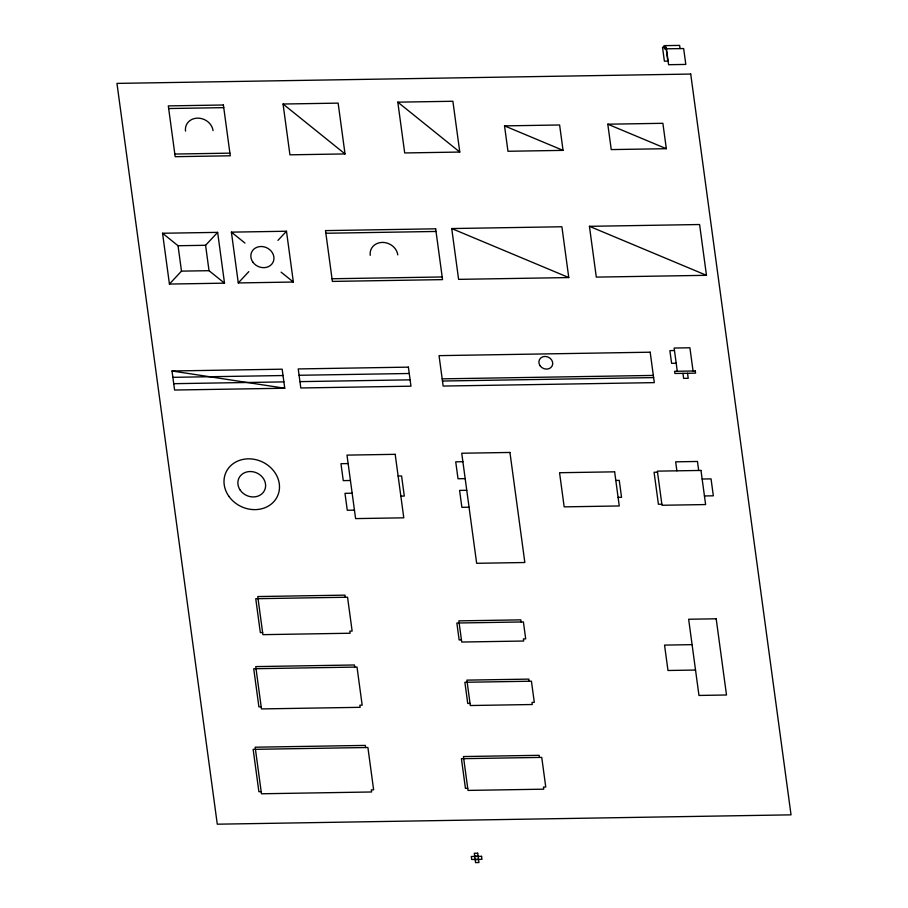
<?xml version="1.0" encoding="UTF-8"?>
<svg xmlns="http://www.w3.org/2000/svg" width="908" height="908" viewBox="0 0 908 908"><rect width="100%" height="100%" fill="white"/><g stroke="black" fill="none" stroke-linecap="round" stroke-linejoin="round"><path stroke-width="1.36" d="M169.433 284.056L181.487 271.129L209.022 270.686L224.514 283.16L217.636 232.369L162.555 233.254L169.433 284.056L224.514 283.16M162.555 233.254L178.047 245.739L205.583 245.285L217.636 232.369M238.282 282.933L293.363 282.036L286.485 231.245L231.404 232.142L238.282 282.933L248.826 271.628M277.95 240.393L286.485 231.245M283.058 104.023L338.139 103.126L345.017 153.929L289.936 154.825L283.058 104.023L345.017 153.929M397.806 102.161L452.888 101.265L459.777 152.056L404.696 152.953L397.806 102.161L459.777 152.056M168.661 108.54L223.743 107.643M504.53 125.883L559.612 124.986L563.051 150.376L507.969 151.273L504.53 125.883L563.051 150.376M607.804 124.203L662.885 123.306L666.324 148.696L611.243 149.593L607.804 124.203L666.324 148.696M174.824 154.042L229.906 153.146M451.73 228.555L561.893 226.762L568.771 277.564L458.608 279.358L451.73 228.555L568.771 277.564M589.428 226.319L699.591 224.526L706.469 275.317L596.306 277.11L589.428 226.319L706.469 275.317M325.859 233.254L436.022 231.461M332.022 278.756L442.185 276.974M674.474 350.545L669.877 350.624L671.602 363.325L676.188 363.245M172.009 370.986L282.172 369.193L284.749 388.238L174.586 390.031L172.009 370.986L284.749 388.238M172.872 377.331L283.024 375.537M299.095 375.276L409.258 373.494M442.185 378.852L653.329 375.424M173.723 383.687L283.886 381.893M299.958 381.632L410.121 379.839M442.48 381.031L653.624 377.603M348.139 463.579L340.965 463.693L343.258 480.627L350.431 480.502M462.887 461.707L455.725 461.82L458.018 478.754L465.18 478.641M398.124 476.019L401.574 475.962L404.298 496.074L400.848 496.131M657.517 472.194L654.078 472.251L658.413 504.269L661.853 504.212M615.794 480.434L619.245 480.377L621.537 497.312L618.087 497.368M702.145 479.027L711.043 478.879L713.336 495.813L704.438 495.961M466.757 490.286L459.584 490.399L461.877 507.334L469.05 507.209M352.156 493.203L344.983 493.328L347.276 510.251L354.449 510.137M262.628 632.547L260.335 632.581L255.75 598.712L347.548 597.226L352.134 631.083L349.841 631.128L350.125 633.239L262.911 634.658L257.758 596.556L344.972 595.137L345.256 597.26M461.434 639.913L459.142 639.947L456.849 623.024L523.405 621.935L525.698 638.869L523.405 638.903L523.689 641.025L461.729 642.035L458.858 620.868L520.829 619.858L521.113 621.969M692.089 644.646L664.543 645.1L667.982 670.49L695.528 670.047M261.186 706.81L258.894 706.844L253.729 668.742L357.014 667.062L362.167 705.164L359.874 705.198L360.158 707.321L261.47 708.921L255.738 666.597L354.426 664.985L354.71 667.108M470.038 703.405L467.745 703.45L464.873 682.283L531.43 681.204L534.301 702.361L531.997 702.406L532.292 704.517L470.321 705.527L466.882 680.126L528.853 679.116L529.137 681.238M261.175 791.651L258.882 791.697L253.15 749.361L367.899 747.5L373.631 789.824L371.338 789.869L371.622 791.98L261.47 793.774L255.159 747.205L365.322 745.411L365.606 747.534M467.734 788.292L465.441 788.337L461.423 758.702L541.747 757.397L545.765 787.032L543.472 787.066L543.756 789.177L468.017 790.414L463.432 756.546L539.17 755.32L539.454 757.431M474.702 856.255L478.085 856.199M475.156 859.615L478.539 859.558M231.404 232.142L244.956 243.06M281.105 272.162L293.363 282.036M680.047 48.578L679.615 45.4L664.02 45.65L664.452 48.828L683.656 48.555L685.812 64.423L668.594 64.706L666.449 48.828M693.054 370.997L689.91 347.775L674.133 348.036L677.277 371.247M687.538 373.267L688.219 378.296L683.633 378.375L682.952 373.347M698.683 470.469L697.469 461.468L675.665 461.832L676.88 470.821M205.583 245.285L209.022 270.686M178.047 245.739L181.487 271.129M370.248 255.341A14.188 12.349 25.1 0 1 382.302 242.413A14.188 12.349 25.1 0 1 397.795 254.887M185.516 131.07A14.188 12.349 25.1 0 1 197.569 118.142A14.188 12.349 25.1 0 1 213.062 130.616M665.95 47.216L662.511 47.273L664.395 61.165L667.834 61.108L665.95 47.216M690.716 74.059L116.962 83.4L217.284 824.192L791.038 814.851L690.716 74.059M223.391 104.999L168.309 105.895L175.187 156.687L230.269 155.79L223.391 104.999M435.67 228.816L325.507 230.609L332.385 281.412L442.548 279.619L435.67 228.816M650.185 352.202L439.041 355.641L443.161 386.059L654.305 382.631L650.185 352.202M408.396 367.138L298.233 368.932L300.809 387.977L410.972 386.184L408.396 367.138M695.278 370.963L674.621 371.293L674.916 373.472L695.573 373.143L695.278 370.963M395.184 454.329L346.992 455.112L355.596 518.604L403.788 517.821L395.184 454.329M509.944 452.456L461.741 453.24L476.655 563.301L524.847 562.517L509.944 452.456M614.637 471.831L559.555 472.728L564.174 506.857L619.256 505.96L614.637 471.831M700.987 470.435L657.381 471.139L662 505.268L705.607 504.564L700.987 470.435M716.185 618.802L688.65 619.245L698.967 695.449L726.502 694.995L716.185 618.802M477.676 853.214L474.294 853.27L475.565 862.6L478.947 862.543L477.676 853.214M481.558 856.335L471.286 856.494L471.695 859.479L481.955 859.32L481.558 856.335M540.09 365.788A7.094 6.174 25.1 0 0 552.064 366.117A7.094 6.174 25.1 0 0 545.277 356.435A7.094 6.174 25.1 0 0 540.09 365.788M240.291 490.252A14.188 12.349 25.1 0 0 264.262 490.91A14.188 12.349 25.1 0 0 250.687 471.536A14.188 12.349 25.1 0 0 240.291 490.252M228.839 496.267A28.375 24.698 25.1 0 0 276.77 497.584A28.375 24.698 25.1 0 0 249.621 458.846A28.375 24.698 25.1 0 0 228.839 496.267M252.844 262.106A11.827 10.294 25.1 0 0 272.82 262.65A11.827 10.294 25.1 0 0 261.504 246.511A11.827 10.294 25.1 0 0 252.844 262.106"/></g></svg>
